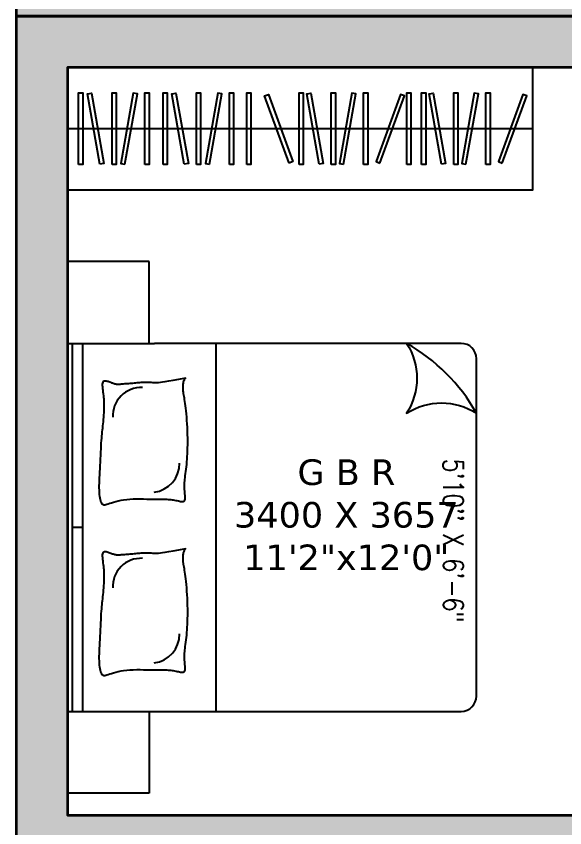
# Model space of a CAD drawing. Header units: millimetres. Extents: x 91566 to 131129, y 141753 to 207061.
# Drawn here: x 113633 to 116316, y 179277 to 183247 of the extents above; entities that cross this region are included whole.
import ezdxf

# ---------------------------------------------------------------- set-up
doc = ezdxf.new("R2010")
doc.units = ezdxf.units.MM
for name, color, linetype in [('A-Dimensions', 4, 'Continuous'), ('A-Furniture', 8, 'Continuous'), ('A-Hatch', 252, 'Continuous'), ('A-Room Boundary', 44, 'Continuous'), ('A-Text Main', 44, 'Continuous')]:
    doc.layers.add(name, color=color, linetype=linetype)
doc.layers.add('A-Wall', color=240, linetype='Continuous', lineweight=35)
doc.styles.add('3.5BHK EAST_UN-1$0$grid_text', font='verdana.ttf')
doc.styles.add('3BHK  WEST_UN-2$0$2024-08-30_TOWER-C$0$simplex-0.8', font='simplex.shx', dxfattribs={"width": 0.8})
doc.styles.add('S', font='arial.ttf', dxfattribs={"height": 150})
doc.dimstyles.new('DIMSMALL', dxfattribs={"dimtxt": 150, "dimasz": 250, "dimexe": 100, "dimexo": 100, "dimgap": 25, "dimtad": 1, "dimdec": 0, "dimzin": 0, "dimdsep": 46, "dimtxsty": 'S', "dimcen": 0, "dimdle": 100, "dimclrd": 8, "dimclre": 8, "dimclrt": 256, "dimazin": 0, "dimtfac": 1, "dimtdec": 0, "dimtix": 1, "dimtmove": 0, "dimatfit": 3, "dimldrblk": '12_DatumFilled', "dimfxl": 1, "dimtolj": 1, "dimtzin": 0, "dimlwd": -1, "dimlwe": -1, "dimarcsym": 1})

# ---------------------------------------------------------------- blocks, each defined once
blk = doc.blocks.new('Core & corridor$0$A$C436b777d')
at = {"layer": 'A-Hatch'}
h = blk.add_hatch(color=256, dxfattribs=at)
h.dxf.hatch_style = 1
h.paths.add_polyline_path([(8450, 10396.8), (8450, 5436.9), (5500.5, 5436.6), (5500.5, 5636.6), (8200, 5636.6), (8200, 7766.7), (5500, 7766.7), (5500, 8066.7), (8200, 8066.7), (8200, 10196.7), (5500.5, 10196.7), (5500.5, 10397.3), (8450, 10397.3), (8450, 5636.7)])
at = {"layer": 'A-Wall'}
blk.add_lwpolyline([(8450, 5636.6), (8450, 5436.6), (5500.5, 5436.6), (5500.5, 5636.6), (8200, 5636.6), (8200, 7766.6), (5500, 7766.6), (5500, 8066.6), (8200, 8066.6), (8200, 10196.6), (5500.5, 10196.6), (5500.5, 10397.3), (8450, 10397.3), (8450, 5636.6), (8450, 5636.6)], dxfattribs=at)
blk = doc.blocks.new('Core & corridor')
at = {"ltscale": 300}
blk.add_blockref('Core & corridor$0$A$C436b777d', (10594.6, 28627.2), dxfattribs=at)
blk = doc.blocks.new('3BHK  WEST_UN-3$0$rtryui')
at = {"layer": 'A-Furniture', "linetype": 'Continuous'}
for points in [[(0, 0), (2275, 0), (2275, -600.1), (0, -600)], [(54.6, -475), (54.6, -125), (74.6, -125), (74.6, -475)], [(158.2, -474.1), (97.4, -129.4), (117.1, -125.9), (177.9, -470.6)], [(218, -475), (218, -125), (238, -125), (238, -475)], [(280.9, -474.1), (341.7, -129.4), (322, -125.9), (261.2, -470.6)], [(379.1, -475), (379.1, -125), (399.1, -125), (399.1, -475)], [(467.8, -475), (467.8, -125), (487.8, -125), (487.8, -475)], [(571.4, -474.1), (510.7, -129.4), (530.3, -125.9), (591.1, -470.6)], [(631.2, -475), (631.2, -125), (651.2, -125), (651.2, -475)], [(694.1, -474.1), (754.9, -129.4), (735.2, -125.9), (674.5, -470.6)], [(792.4, -475), (792.4, -125), (812.4, -125), (812.4, -475)], [(876.9, -475), (876.9, -125), (896.9, -125), (896.9, -475)], [(1083.7, -467.9), (964, -139), (982.8, -132.1), (1102.5, -461)], [(1133.2, -475), (1133.2, -125), (1153.2, -125), (1153.2, -475)], [(1230.5, -474.1), (1169.8, -129.4), (1189.5, -125.9), (1250.2, -470.6)], [(1290.4, -475), (1290.4, -125), (1310.4, -125), (1310.4, -475)], [(1350, -474.1), (1410.8, -129.4), (1391.1, -125.9), (1330.3, -470.6)], [(1448.3, -475), (1448.3, -125), (1468.3, -125), (1468.3, -475)], [(1527.9, -467.9), (1647.6, -139), (1628.8, -132.1), (1509.1, -461)], [(1660, -475), (1660, -125), (1680, -125), (1680, -475)], [(1731.8, -475), (1731.8, -125), (1751.8, -125), (1751.8, -475)], [(1829.1, -474.1), (1768.3, -129.4), (1788, -125.9), (1848.8, -470.6)], [(1888.9, -475), (1888.9, -125), (1908.9, -125), (1908.9, -475)], [(1948.6, -474.1), (2009.4, -129.4), (1989.7, -125.9), (1928.9, -470.6)], [(2046.8, -475), (2046.8, -125), (2066.8, -125), (2066.8, -475)], [(2126.4, -467.9), (2246.1, -139), (2227.3, -132.1), (2107.6, -461)]]:
    blk.add_lwpolyline(points, close=True, dxfattribs=at)
blk.add_lwpolyline([(2275, -300.1), (0, -300)], dxfattribs=at)
blk = doc.blocks.new('3BHK  WEST_UN-2$0$2024-08-30_TOWER-C$0$king size bed')
at = {"layer": 'A-Furniture'}
for p, q in [((0.825, 2), (-0.825, 2)), ((-0.9, 1.925), (-0.9, 0.425)), ((0.9, 0), (0.9, 1.925)), ((-0.9, 0.725), (0.9, 0.725)), ((-0.9, 0), (-0.9, 0.425)), ((0.9, 0.075), (-0.9, 0.075)), ((0, 0.075), (0, 0.025)), ((0, 0.075), (0, 0.075))]:
    blk.add_line(p, q, dxfattribs=at)
blk.add_lwpolyline([(-0.9, 1.6586, -0.292894), (-0.5586, 1.6586, -0.292894), (-0.5586, 2, 0.136668)], format="xyb", close=True, dxfattribs=at)
for points in [[(-0.7317, 0.5787), (-0.7264, 0.5744), (-0.7213, 0.571), (-0.7162, 0.5684), (-0.7111, 0.5664), (-0.7061, 0.5651), (-0.7012, 0.5642), (-0.6963, 0.5637), (-0.6914, 0.5635), (-0.6866, 0.5634), (-0.6818, 0.5635), (-0.6768, 0.5638), (-0.6717, 0.5642), (-0.6663, 0.5648), (-0.6607, 0.5656), (-0.6547, 0.5665), (-0.6482, 0.5675), (-0.6412, 0.5687), (-0.6335, 0.5701), (-0.6252, 0.5715), (-0.6161, 0.573), (-0.606, 0.5745), (-0.595, 0.576), (-0.5828, 0.5775), (-0.5695, 0.5789), (-0.5549, 0.5803), (-0.5392, 0.5815), (-0.5227, 0.5827), (-0.5057, 0.5837), (-0.4883, 0.5846), (-0.4708, 0.5853), (-0.4535, 0.5858), (-0.4365, 0.5862), (-0.4202, 0.5864), (-0.4044, 0.5863), (-0.3893, 0.5861), (-0.3746, 0.5857), (-0.3605, 0.5852), (-0.3468, 0.5844), (-0.3335, 0.5835), (-0.3207, 0.5825), (-0.3082, 0.5813), (-0.2962, 0.58), (-0.2845, 0.5786), (-0.2734, 0.5772), (-0.2628, 0.5759), (-0.2528, 0.5746), (-0.2434, 0.5735), (-0.2347, 0.5725), (-0.2266, 0.5718), (-0.2191, 0.5712), (-0.2121, 0.5708), (-0.2053, 0.5707), (-0.1987, 0.5707), (-0.1922, 0.5708), (-0.1856, 0.5712), (-0.1788, 0.5716), (-0.1717, 0.5722), (-0.1644, 0.5728), (-0.1572, 0.5733), (-0.1503, 0.5736), (-0.1438, 0.5737), (-0.138, 0.5733), (-0.1331, 0.5723), (-0.1292, 0.5707), (-0.1265, 0.5684), (-0.125, 0.5655), (-0.1243, 0.5619), (-0.1245, 0.5577), (-0.1252, 0.5531), (-0.1263, 0.5481), (-0.1276, 0.5428), (-0.129, 0.5372), (-0.1303, 0.5313), (-0.1315, 0.5253), (-0.1326, 0.5192), (-0.1336, 0.5129), (-0.1344, 0.5065), (-0.135, 0.5), (-0.1355, 0.4935), (-0.1359, 0.4869), (-0.1361, 0.4802), (-0.1362, 0.4734), (-0.1361, 0.4661), (-0.1361, 0.4583), (-0.136, 0.4496), (-0.136, 0.4399), (-0.1361, 0.4291), (-0.1363, 0.4169), (-0.1366, 0.4031), (-0.137, 0.3881), (-0.1373, 0.3722), (-0.1376, 0.3556), (-0.1376, 0.3388), (-0.1372, 0.322), (-0.1365, 0.3055), (-0.1352, 0.2896), (-0.1333, 0.2747), (-0.1309, 0.2608), (-0.1281, 0.248), (-0.1252, 0.2361), (-0.1221, 0.2253), (-0.1191, 0.2155), (-0.1163, 0.2068), (-0.1137, 0.1992), (-0.1117, 0.1927), (-0.1101, 0.1871), (-0.1093, 0.1824), (-0.1091, 0.1785), (-0.1097, 0.1751), (-0.1113, 0.1723), (-0.1138, 0.1697), (-0.1175, 0.1675), (-0.1222, 0.1653), (-0.1281, 0.1633), (-0.135, 0.1615), (-0.1427, 0.1599), (-0.1514, 0.1585), (-0.1607, 0.1573), (-0.1708, 0.1564), (-0.1814, 0.1559), (-0.1926, 0.1556), (-0.2043, 0.1557), (-0.2165, 0.1559), (-0.2293, 0.1564), (-0.2427, 0.1571), (-0.2567, 0.1578), (-0.2713, 0.1586), (-0.2866, 0.1594), (-0.3025, 0.1602), (-0.3188, 0.1609), (-0.3353, 0.1617), (-0.3517, 0.1624), (-0.3678, 0.1632), (-0.3834, 0.164), (-0.3982, 0.1648), (-0.412, 0.1656), (-0.4246, 0.1665), (-0.4362, 0.1674), (-0.4469, 0.1684), (-0.457, 0.1694), (-0.4668, 0.1704), (-0.4763, 0.1715), (-0.486, 0.1725), (-0.4959, 0.1736), (-0.5062, 0.1747), (-0.517, 0.1757), (-0.5279, 0.1767), (-0.539, 0.1776), (-0.5501, 0.1784), (-0.561, 0.1791), (-0.5717, 0.1796), (-0.5819, 0.18), (-0.5916, 0.1802), (-0.6009, 0.1801), (-0.6099, 0.1799), (-0.6186, 0.1796), (-0.6271, 0.179), (-0.6355, 0.1783), (-0.6439, 0.1774), (-0.6524, 0.1765), (-0.6611, 0.1753), (-0.6697, 0.1742), (-0.6782, 0.1732), (-0.6862, 0.1724), (-0.6937, 0.1719), (-0.7004, 0.1719), (-0.7061, 0.1725), (-0.7107, 0.1738), (-0.714, 0.1758), (-0.7161, 0.1786), (-0.7172, 0.1819), (-0.7174, 0.1857), (-0.7169, 0.1898), (-0.7159, 0.1942), (-0.7145, 0.1987), (-0.7128, 0.2031), (-0.7112, 0.2074), (-0.7095, 0.2117), (-0.7078, 0.2158), (-0.7063, 0.2199), (-0.7048, 0.2239), (-0.7035, 0.228), (-0.7025, 0.2321), (-0.7017, 0.2362), (-0.7011, 0.2403), (-0.7009, 0.2446), (-0.7008, 0.249), (-0.701, 0.2536), (-0.7012, 0.2584), (-0.7016, 0.2634), (-0.7021, 0.2687), (-0.7025, 0.2744), (-0.703, 0.2803), (-0.7035, 0.2866), (-0.7039, 0.2931), (-0.7044, 0.2998), (-0.7049, 0.3066), (-0.7054, 0.3135), (-0.706, 0.3204), (-0.7066, 0.3273), (-0.7073, 0.3341), (-0.708, 0.3409), (-0.7088, 0.3476), (-0.7094, 0.3543), (-0.71, 0.361), (-0.7105, 0.3677), (-0.7108, 0.3745), (-0.7109, 0.3813), (-0.7108, 0.3882), (-0.7105, 0.3952), (-0.7101, 0.4023), (-0.7097, 0.4094), (-0.7093, 0.4165), (-0.7091, 0.4237), (-0.7089, 0.431), (-0.709, 0.4383), (-0.7094, 0.4457), (-0.7103, 0.4542), (-0.7116, 0.4646), (-0.7137, 0.4778), (-0.7166, 0.4949), (-0.7205, 0.5168), (-0.7255, 0.5444), (-0.7317, 0.5787)], [(0.1033, 0.5787), (0.1086, 0.5744), (0.1137, 0.571), (0.1188, 0.5684), (0.1239, 0.5664), (0.1289, 0.5651), (0.1338, 0.5642), (0.1387, 0.5637), (0.1436, 0.5635), (0.1484, 0.5634), (0.1532, 0.5635), (0.1582, 0.5638), (0.1633, 0.5642), (0.1687, 0.5648), (0.1743, 0.5656), (0.1803, 0.5665), (0.1868, 0.5675), (0.1938, 0.5687), (0.2015, 0.5701), (0.2098, 0.5715), (0.2189, 0.573), (0.229, 0.5745), (0.24, 0.576), (0.2522, 0.5775), (0.2655, 0.5789), (0.2801, 0.5803), (0.2958, 0.5815), (0.3123, 0.5827), (0.3293, 0.5837), (0.3467, 0.5846), (0.3642, 0.5853), (0.3815, 0.5858), (0.3985, 0.5862), (0.4148, 0.5864), (0.4306, 0.5863), (0.4457, 0.5861), (0.4604, 0.5857), (0.4745, 0.5852), (0.4882, 0.5844), (0.5015, 0.5835), (0.5143, 0.5825), (0.5268, 0.5813), (0.5388, 0.58), (0.5505, 0.5786), (0.5616, 0.5772), (0.5722, 0.5759), (0.5822, 0.5746), (0.5916, 0.5735), (0.6003, 0.5725), (0.6084, 0.5718), (0.6159, 0.5712), (0.6229, 0.5708), (0.6297, 0.5707), (0.6363, 0.5707), (0.6428, 0.5708), (0.6494, 0.5712), (0.6562, 0.5716), (0.6633, 0.5722), (0.6706, 0.5728), (0.6778, 0.5733), (0.6847, 0.5736), (0.6912, 0.5737), (0.697, 0.5733), (0.7019, 0.5723), (0.7058, 0.5707), (0.7085, 0.5684), (0.71, 0.5655), (0.7107, 0.5619), (0.7105, 0.5577), (0.7098, 0.5531), (0.7087, 0.5481), (0.7074, 0.5428), (0.706, 0.5372), (0.7047, 0.5313), (0.7035, 0.5253), (0.7024, 0.5192), (0.7014, 0.5129), (0.7006, 0.5065), (0.7, 0.5), (0.6995, 0.4935), (0.6991, 0.4869), (0.6989, 0.4802), (0.6988, 0.4734), (0.6989, 0.4661), (0.6989, 0.4583), (0.699, 0.4496), (0.699, 0.4399), (0.6989, 0.4291), (0.6987, 0.4169), (0.6984, 0.4031), (0.698, 0.3881), (0.6977, 0.3722), (0.6974, 0.3556), (0.6974, 0.3388), (0.6978, 0.322), (0.6985, 0.3055), (0.6998, 0.2896), (0.7017, 0.2747), (0.7041, 0.2608), (0.7069, 0.248), (0.7098, 0.2361), (0.7129, 0.2253), (0.7159, 0.2155), (0.7187, 0.2068), (0.7213, 0.1992), (0.7233, 0.1927), (0.7249, 0.1871), (0.7257, 0.1824), (0.7259, 0.1785), (0.7253, 0.1751), (0.7237, 0.1723), (0.7212, 0.1697), (0.7175, 0.1675), (0.7128, 0.1653), (0.7069, 0.1633), (0.7, 0.1615), (0.6923, 0.1599), (0.6836, 0.1585), (0.6743, 0.1573), (0.6642, 0.1564), (0.6536, 0.1559), (0.6424, 0.1556), (0.6307, 0.1557), (0.6185, 0.1559), (0.6057, 0.1564), (0.5923, 0.1571), (0.5783, 0.1578), (0.5637, 0.1586), (0.5484, 0.1594), (0.5325, 0.1602), (0.5162, 0.1609), (0.4997, 0.1617), (0.4833, 0.1624), (0.4672, 0.1632), (0.4516, 0.164), (0.4368, 0.1648), (0.423, 0.1656), (0.4104, 0.1665), (0.3988, 0.1674), (0.3881, 0.1684), (0.378, 0.1694), (0.3682, 0.1704), (0.3587, 0.1715), (0.349, 0.1725), (0.3391, 0.1736), (0.3288, 0.1747), (0.318, 0.1757), (0.3071, 0.1767), (0.296, 0.1776), (0.2849, 0.1784), (0.274, 0.1791), (0.2633, 0.1796), (0.2531, 0.18), (0.2434, 0.1802), (0.2341, 0.1801), (0.2251, 0.1799), (0.2164, 0.1796), (0.2079, 0.179), (0.1995, 0.1783), (0.1911, 0.1774), (0.1826, 0.1765), (0.1739, 0.1753), (0.1653, 0.1742), (0.1568, 0.1732), (0.1488, 0.1724), (0.1413, 0.1719), (0.1346, 0.1719), (0.1289, 0.1725), (0.1243, 0.1738), (0.121, 0.1758), (0.1189, 0.1786), (0.1178, 0.1819), (0.1176, 0.1857), (0.1181, 0.1898), (0.1191, 0.1942), (0.1205, 0.1987), (0.1222, 0.2031), (0.1238, 0.2074), (0.1255, 0.2117), (0.1272, 0.2158), (0.1287, 0.2199), (0.1302, 0.2239), (0.1315, 0.228), (0.1325, 0.2321), (0.1333, 0.2362), (0.1339, 0.2403), (0.1341, 0.2446), (0.1342, 0.249), (0.134, 0.2536), (0.1338, 0.2584), (0.1334, 0.2634), (0.1329, 0.2687), (0.1325, 0.2744), (0.132, 0.2803), (0.1315, 0.2866), (0.1311, 0.2931), (0.1306, 0.2998), (0.1301, 0.3066), (0.1296, 0.3135), (0.129, 0.3204), (0.1284, 0.3273), (0.1277, 0.3341), (0.127, 0.3409), (0.1262, 0.3476), (0.1256, 0.3543), (0.125, 0.361), (0.1245, 0.3677), (0.1242, 0.3745), (0.1241, 0.3813), (0.1242, 0.3882), (0.1245, 0.3952), (0.1249, 0.4023), (0.1253, 0.4094), (0.1257, 0.4165), (0.1259, 0.4237), (0.1261, 0.431), (0.126, 0.4383), (0.1256, 0.4457), (0.1247, 0.4542), (0.1234, 0.4646), (0.1213, 0.4778), (0.1184, 0.4949), (0.1145, 0.5168), (0.1095, 0.5444), (0.1033, 0.5787)], [(0.9, 0.025), (-0.9, 0.025)], [(-0.9, 0), (0.9, 0)]]:
    blk.add_lwpolyline(points, dxfattribs=at)
for centre, radius, start, end in [((-0.825, 1.925), 0.075, 90, 180), ((0.825, 1.925), 0.075, 360, 90), ((-0.3124, 0.406), 0.1418, 7.3413, 90.47), ((0.5226, 0.406), 0.1418, 7.3413, 90.47), ((-0.545, 0.3601), 0.1387, 177.3191, 272.6809), ((0.29, 0.3601), 0.1387, 177.3191, 272.6809)]:
    blk.add_arc(centre, radius, start, end, dxfattribs=at)
at = {"layer": 'A-Furniture', "ltscale": 5, "insert": (-0.3357, 1.9373), "char_height": 0.1, "width": 1.163145, "attachment_point": 1, "style": '3BHK  WEST_UN-2$0$2024-08-30_TOWER-C$0$simplex-0.8'}
blk.add_mtext('5\'10\'\' X 6\'-6"', dxfattribs=at)
blk = doc.blocks.new('Unit_3')
at = {"layer": 'A-Hatch', "linetype": 'Continuous'}
h = blk.add_hatch(color=256, dxfattribs=at)
h.dxf.hatch_style = 1
h.paths.add_polyline_path([(0, -4107), (0, 0), (2950, 0), (2950, -250), (250, -250), (250, -3907.1), (3749.5, -3907.1), (3749.5, -4107.1)])
h.paths.add_polyline_path([(5510, -4107.1), (5510, 0), (4680, 0), (4680, -250), (5310, -250), (5310, -4107.1)])
h.paths.add_polyline_path([(6920, -250), (10663.4, -250), (10663.4, 0), (6920, 0)])
h.paths.add_polyline_path([(8170.2, -4106.6), (11365, -4106.6), (11365, -2899.7), (11115, -2899.7), (11115, -3856.5), (8170.2, -3856.5)])
h.paths.add_polyline_path([(250, -5307), (0, -5307), (0, -12449.9), (3342, -12449.9), (3342, -12199.9), (249.6, -12199.9), (249.6, -8258.9), (5201.6, -8258.9), (5201.6, -8058.9), (250, -8058.9)])
at = {"layer": 'A-Furniture'}
for points in [[(650, -1200.1), (250, -1200.1), (250, -1600.1), (650, -1600.1)], [(650, -3800.1), (250, -3800.1), (250, -3400.1), (650, -3400.1)]]:
    blk.add_lwpolyline(points, close=True, dxfattribs=at)
at = {"layer": 'A-Room Boundary', "linetype": 'Continuous'}
blk.add_lwpolyline([(3650, -250), (250, -250), (250, -3907.1), (3650, -3907.1)], close=True, dxfattribs=at)
at = {"layer": 'A-Wall'}
blk.add_lwpolyline([(0, -4107), (0, 0), (2950, 0), (2950, -250), (250, -250), (250, -3907.1), (3749.5, -3907.1), (3749.5, -4107.1)], close=True, dxfattribs=at)
at = {"layer": 'A-Furniture'}
blk.add_blockref('3BHK  WEST_UN-3$0$rtryui', (250, -250), dxfattribs=at)
at = {"layer": 'A-Furniture', "ltscale": 600, "xscale": 1000, "yscale": 1000, "zscale": 1000, "rotation": 270}
blk.add_blockref('3BHK  WEST_UN-2$0$2024-08-30_TOWER-C$0$king size bed', (250, -2500.1), dxfattribs=at)
at = {"layer": 'A-Text Main', "linetype": 'Continuous', "insert": (1613.9, -2439.6), "char_height": 125, "width": 1453.819, "attachment_point": 5, "style": '3.5BHK EAST_UN-1$0$grid_text'}
blk.add_mtext('G B R \\P3400 X 3657\\P11\'2"x12\'0"', dxfattribs=at)
blk = doc.blocks.new('*D101')
at = {"layer": 'A-Dimensions', "color": 8, "transparency": 16777216}
for p, q in [((116583.8, 183096.2), (116583.8, 183930.4)), ((117283.8, 183096.2), (117283.8, 183930.4)), ((116333.8, 183830.4), (116083.8, 183830.4)), ((116583.8, 183830.4), (117283.8, 183830.4)), ((117533.8, 183830.4), (117783.8, 183830.4))]:
    blk.add_line(p, q, dxfattribs=at)
for points in [[(116333.8, 183872), (116333.8, 183788.7), (116583.8, 183830.4)], [(117533.8, 183872), (117533.8, 183788.7), (117283.8, 183830.4)]]:
    blk.add_solid(points, dxfattribs=at)
at = {"layer": 'Defpoints', "color": 0, "transparency": 16777216}
for p in [(117283.8, 183830.4), (116583.8, 182996.2), (117283.8, 182996.2)]:
    blk.add_point(p, dxfattribs=at)
at = {"layer": 'A-Dimensions', "lineweight": 30, "transparency": 16777216, "char_height": 150, "attachment_point": 5, "style": 'S'}
for s, insert in [('\\A1;700', (116933.8, 183931.9)), ('\\A1;[2\'-3 1/2"]', (116933.8, 183708.3))]:
    blk.add_mtext(s, dxfattribs=dict(at, insert=insert))
blk = doc.blocks.new('12_DatumFilled')
at = {"color": 8, "linetype": 'ByBlock'}
blk.add_solid([(0, 0.577), (-1, 0), (0, -0.577)], dxfattribs=at)

msp = doc.modelspace()

# ---------------------------------------------------------------- block references
msp.add_blockref('Core & corridor', (97538.5, 149182.5))

# ---------------------------------------------------------------- next in the draw order: block references
at = {"linetype": 'Continuous'}
msp.add_blockref('Unit_3', (113633.6, 183246.5), dxfattribs=at)

# ---------------------------------------------------------------- next in the draw order: dimensions: what is measured, and where the dimension line sits
at = {"layer": 'A-Dimensions', "lineweight": 30}
dim = msp.add_linear_dim(base=(117283.8, 183830.4), p1=(116583.8, 182996.2), p2=(117283.8, 182996.2), dimstyle='DIMSMALL', override={"dimpost": '\\X'}, dxfattribs=at)
dim.commit()
dim.dimension.update_dxf_attribs({"geometry": '*D101', "text_midpoint": (116933.8, 183830.4)})

doc.saveas('drawing.dxf')
